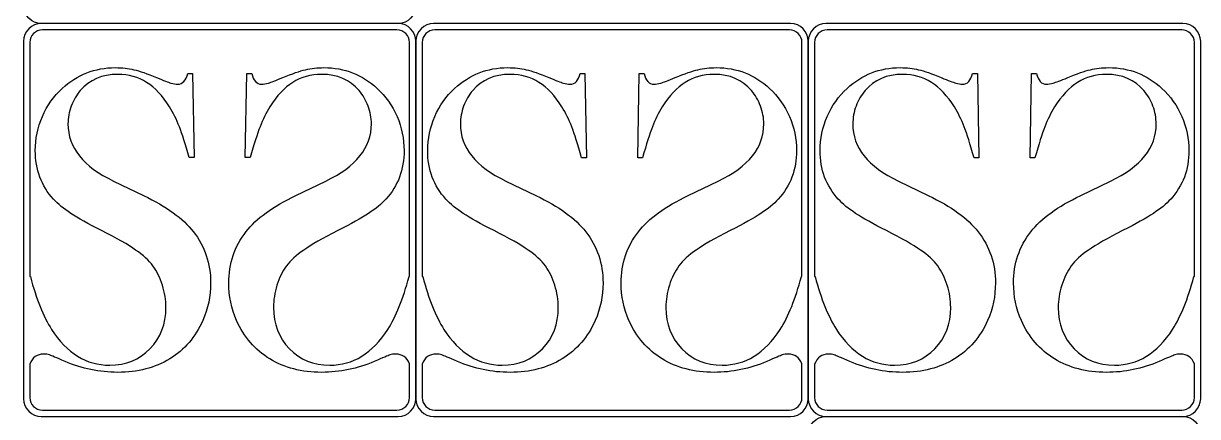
# Model space of a CAD drawing. Header units: centimetres. Extents: x -6 to 6, y -11 to 11.
# Drawn here: x -6 to -0.02, y 3 to 5 of the extents above; entities that cross this region are included whole.
import ezdxf

# ---------------------------------------------------------------- set-up
doc = ezdxf.new("R2010")
doc.units = ezdxf.units.CM
doc.header["$MEASUREMENT"] = 0
doc.layers.add('layer 1', color=7, linetype='Continuous')

msp = doc.modelspace()

# ---------------------------------------------------------------- linework, layer by layer
at = {"layer": 'layer 1', "color": 242}
for points, knots in [([(-5.9094, 5.00013), (-5.9094, 5.00013), (-4.09062, 5.00013), (-4.09062, 5.00013), (-4.09062, 5.00013), (-4.04079, 5.00013), (-4.00001, 5.04092), (-4.00001, 5.09075), (-4.00001, 5.09075), (-4.00001, 5.09075), (-4.00002, 6.90951), (-4.00002, 6.90951), (-4.00002, 6.90951), (-4.00002, 6.95936), (-4.04079, 7.00014), (-4.09062, 7.00014), (-4.09062, 7.00014), (-4.09062, 7.00014), (-5.9094, 7.00014), (-5.9094, 7.00014), (-5.9094, 7.00014), (-5.95924, 7.00014), (-6.00001, 6.95936), (-6.00001, 6.90953), (-6.00001, 6.90953), (-6.00001, 6.90953), (-6.00002, 5.09073), (-6.00002, 5.09073), (-6.00002, 5.09073), (-6.00002, 5.0409), (-5.95923, 5.00014), (-5.9094, 5.00013)], [0, 0, 0, 0, 0.1111111, 0.1111111, 0.1111111, 0.1111111, 0.2222222, 0.2222222, 0.2222222, 0.2222222, 0.3333333, 0.3333333, 0.3333333, 0.3333333, 0.4444444, 0.4444444, 0.4444444, 0.4444444, 0.5555556, 0.5555556, 0.5555556, 0.5555556, 0.6666667, 0.6666667, 0.6666667, 0.6666667, 0.7777778, 0.7777778, 0.7777778, 0.7777778, 1, 1, 1, 1]), ([(-5.9094, 5.00013), (-5.9094, 5.00013), (-4.09062, 5.00013), (-4.09062, 5.00013), (-4.09062, 5.00013), (-4.04079, 5.00013), (-4.00001, 4.95934), (-4.00001, 4.90951), (-4.00001, 4.90951), (-4.00001, 4.90951), (-4.00002, 3.09075), (-4.00002, 3.09075), (-4.00002, 3.09075), (-4.00002, 3.0409), (-4.04079, 3.00012), (-4.09062, 3.00012), (-4.09062, 3.00012), (-4.09062, 3.00012), (-5.9094, 3.00012), (-5.9094, 3.00012), (-5.9094, 3.00012), (-5.95924, 3.00012), (-6.00001, 3.0409), (-6.00001, 3.09073), (-6.00001, 3.09073), (-6.00001, 3.09073), (-6.00002, 4.90953), (-6.00002, 4.90953), (-6.00002, 4.90953), (-6.00002, 4.95936), (-5.95923, 5.00012), (-5.9094, 5.00013)], [0, 0, 0, 0, 0.1111111, 0.1111111, 0.1111111, 0.1111111, 0.2222222, 0.2222222, 0.2222222, 0.2222222, 0.3333333, 0.3333333, 0.3333333, 0.3333333, 0.4444444, 0.4444444, 0.4444444, 0.4444444, 0.5555556, 0.5555556, 0.5555556, 0.5555556, 0.6666667, 0.6666667, 0.6666667, 0.6666667, 0.7777778, 0.7777778, 0.7777778, 0.7777778, 1, 1, 1, 1]), ([(-4.03228, 3.71235), (-4.03228, 3.71235), (-4.03493, 3.71239), (-4.03493, 3.71239), (-4.03493, 3.71239), (-4.06519, 3.59841), (-4.10133, 3.50877), (-4.14302, 3.44311), (-4.14302, 3.44311), (-4.2216, 3.32175), (-4.32045, 3.26125), (-4.43923, 3.26125), (-4.43923, 3.26125), (-4.52223, 3.26127), (-4.59085, 3.28891), (-4.6447, 3.34462), (-4.6447, 3.34462), (-4.69893, 3.39995), (-4.72586, 3.4704), (-4.72586, 3.55562), (-4.72586, 3.55562), (-4.72586, 3.59214), (-4.71996, 3.62976), (-4.70815, 3.66776), (-4.70815, 3.66776), (-4.69599, 3.70612), (-4.68012, 3.73895), (-4.65983, 3.76625), (-4.65983, 3.76625), (-4.63917, 3.79467), (-4.60966, 3.82158), (-4.57166, 3.8474), (-4.57166, 3.8474), (-4.53404, 3.87361), (-4.47613, 3.90643), (-4.39829, 3.9459), (-4.39829, 3.9459), (-4.33006, 3.98058), (-4.27729, 4.00972), (-4.24114, 4.03369), (-4.24114, 4.03369), (-4.20462, 4.0573), (-4.17548, 4.08165), (-4.15298, 4.106), (-4.15298, 4.106), (-4.09102, 4.17388), (-4.06002, 4.2565), (-4.06002, 4.35351), (-4.06002, 4.35351), (-4.06002, 4.41365), (-4.07219, 4.47119), (-4.09617, 4.52689), (-4.09617, 4.52689), (-4.12053, 4.58223), (-4.15409, 4.62981), (-4.19725, 4.66965), (-4.19725, 4.66965), (-4.2736, 4.74012), (-4.36398, 4.77552), (-4.46838, 4.77552), (-4.46838, 4.77552), (-4.50232, 4.77552), (-4.53367, 4.77219), (-4.56244, 4.76519), (-4.56244, 4.76519), (-4.59122, 4.75856), (-4.62995, 4.7449), (-4.6779, 4.72461), (-4.6779, 4.72461), (-4.71405, 4.71024), (-4.7384, 4.701), (-4.75168, 4.69731), (-4.75168, 4.69731), (-4.7646, 4.69327), (-4.77603, 4.69141), (-4.78598, 4.69141), (-4.78598, 4.69141), (-4.81145, 4.69143), (-4.82841, 4.70949), (-4.83689, 4.74638), (-4.83689, 4.74638), (-4.83689, 4.74638), (-4.86161, 4.74639), (-4.86161, 4.74639), (-4.86161, 4.74639), (-4.86161, 4.74639), (-4.86935, 4.31737), (-4.86935, 4.31737), (-4.86935, 4.31737), (-4.86935, 4.31737), (-4.84465, 4.31737), (-4.84465, 4.31737), (-4.84465, 4.31737), (-4.8251, 4.38597), (-4.80848, 4.43835), (-4.79447, 4.47451), (-4.79447, 4.47451), (-4.78045, 4.51105), (-4.76348, 4.54496), (-4.7443, 4.57595), (-4.7443, 4.57595), (-4.70889, 4.63203), (-4.67015, 4.67371), (-4.62737, 4.70063), (-4.62737, 4.70063), (-4.58494, 4.72756), (-4.53588, 4.74121), (-4.48055, 4.74121), (-4.48055, 4.74121), (-4.40014, 4.74121), (-4.33631, 4.71392), (-4.28947, 4.65895), (-4.28947, 4.65895), (-4.26992, 4.63646), (-4.25479, 4.61026), (-4.24336, 4.58001), (-4.24336, 4.58001), (-4.2323, 4.54976), (-4.22675, 4.51951), (-4.22675, 4.48926), (-4.22675, 4.48926), (-4.22675, 4.36865), (-4.30422, 4.27162), (-4.45916, 4.19821), (-4.45916, 4.19821), (-4.45916, 4.19821), (-4.6115, 4.12445), (-4.6115, 4.12445), (-4.6115, 4.12445), (-4.72882, 4.06911), (-4.81328, 4.00787), (-4.8653, 3.94073), (-4.8653, 3.94073), (-4.92433, 3.86549), (-4.95383, 3.77842), (-4.95383, 3.67882), (-4.95383, 3.67882), (-4.95384, 3.61242), (-4.94055, 3.54897), (-4.91399, 3.48848), (-4.91399, 3.48848), (-4.87638, 3.40438), (-4.82029, 3.33909), (-4.74504, 3.29334), (-4.74504, 3.29334), (-4.67016, 3.24761), (-4.58199, 3.22473), (-4.48018, 3.22473), (-4.48018, 3.22473), (-4.38723, 3.22473), (-4.29795, 3.24317), (-4.212, 3.27969), (-4.212, 3.27969), (-4.16738, 3.29925), (-4.14081, 3.31031), (-4.13232, 3.31326), (-4.13232, 3.31326), (-4.12347, 3.31621), (-4.11388, 3.31769), (-4.10281, 3.31769), (-4.10281, 3.31769), (-4.06909, 3.3177), (-4.04534, 3.30092), (-4.03228, 3.26743), (-4.03228, 3.26743), (-4.03228, 3.26743), (-4.03228, 3.09668), (-4.03228, 3.09668), (-4.03228, 3.09668), (-4.03228, 3.06132), (-4.06121, 3.03239), (-4.09657, 3.03239), (-4.09657, 3.03239), (-4.09657, 3.03239), (-5.90346, 3.03241), (-5.90346, 3.03241), (-5.90346, 3.03241), (-5.93881, 3.03241), (-5.96774, 3.06132), (-5.96774, 3.09668), (-5.96774, 3.09668), (-5.96774, 3.09668), (-5.96774, 3.26706), (-5.96774, 3.26706), (-5.96774, 3.26706), (-5.95471, 3.30082), (-5.93093, 3.31769), (-5.89708, 3.31769), (-5.89708, 3.31769), (-5.88602, 3.3177), (-5.87643, 3.31621), (-5.86757, 3.31326), (-5.86757, 3.31326), (-5.85909, 3.31032), (-5.83253, 3.29924), (-5.78789, 3.27969), (-5.78789, 3.27969), (-5.70194, 3.24317), (-5.61267, 3.22473), (-5.51971, 3.22473), (-5.51971, 3.22473), (-5.4179, 3.22473), (-5.32974, 3.2476), (-5.25485, 3.29334), (-5.25485, 3.29334), (-5.17961, 3.33909), (-5.12353, 3.40438), (-5.08591, 3.48848), (-5.08591, 3.48848), (-5.05934, 3.54898), (-5.04606, 3.61242), (-5.04606, 3.67882), (-5.04606, 3.67882), (-5.04607, 3.77843), (-5.07558, 3.86548), (-5.1346, 3.94073), (-5.1346, 3.94073), (-5.18661, 4.00789), (-5.27109, 4.0691), (-5.38839, 4.12444), (-5.38839, 4.12444), (-5.38839, 4.12444), (-5.54074, 4.19823), (-5.54074, 4.19823), (-5.54074, 4.19823), (-5.69567, 4.27163), (-5.77314, 4.36864), (-5.77314, 4.48926), (-5.77314, 4.48926), (-5.77314, 4.51952), (-5.7676, 4.54976), (-5.75654, 4.58001), (-5.75654, 4.58001), (-5.7451, 4.61026), (-5.72997, 4.63645), (-5.71042, 4.65895), (-5.71042, 4.65895), (-5.66359, 4.71393), (-5.59976, 4.74121), (-5.51934, 4.74121), (-5.51934, 4.74121), (-5.46402, 4.74121), (-5.41495, 4.72756), (-5.37253, 4.70063), (-5.37253, 4.70063), (-5.32975, 4.67372), (-5.29101, 4.63202), (-5.25559, 4.57595), (-5.25559, 4.57595), (-5.23641, 4.54498), (-5.21944, 4.51103), (-5.20542, 4.47451), (-5.20542, 4.47451), (-5.19141, 4.43836), (-5.17481, 4.38597), (-5.15526, 4.31737), (-5.15526, 4.31737), (-5.15526, 4.31737), (-5.13054, 4.31737), (-5.13054, 4.31737), (-5.13054, 4.31737), (-5.13054, 4.31737), (-5.13829, 4.74639), (-5.13829, 4.74639), (-5.13829, 4.74639), (-5.13829, 4.74639), (-5.16301, 4.74639), (-5.16301, 4.74639), (-5.16301, 4.74639), (-5.17148, 4.7095), (-5.18845, 4.69141), (-5.21391, 4.69141), (-5.21391, 4.69141), (-5.22387, 4.69143), (-5.2353, 4.69326), (-5.24821, 4.69731), (-5.24821, 4.69731), (-5.26149, 4.70101), (-5.28584, 4.71023), (-5.32199, 4.72461), (-5.32199, 4.72461), (-5.36995, 4.7449), (-5.40868, 4.75855), (-5.43745, 4.76519), (-5.43745, 4.76519), (-5.46622, 4.77221), (-5.49758, 4.77552), (-5.53152, 4.77552), (-5.53152, 4.77552), (-5.63591, 4.77552), (-5.72629, 4.74011), (-5.80265, 4.66965), (-5.80265, 4.66965), (-5.8458, 4.62981), (-5.87937, 4.58222), (-5.90372, 4.52689), (-5.90372, 4.52689), (-5.92771, 4.4712), (-5.93987, 4.41364), (-5.93987, 4.35351), (-5.93987, 4.35351), (-5.93987, 4.25651), (-5.90889, 4.17387), (-5.84691, 4.106), (-5.84691, 4.106), (-5.82441, 4.08167), (-5.79527, 4.0573), (-5.75875, 4.03369), (-5.75875, 4.03369), (-5.7226, 4.00973), (-5.66985, 3.98057), (-5.6016, 3.9459), (-5.6016, 3.9459), (-5.52378, 3.90645), (-5.46586, 3.87359), (-5.42823, 3.8474), (-5.42823, 3.8474), (-5.39024, 3.82159), (-5.36072, 3.79466), (-5.34006, 3.76625), (-5.34006, 3.76625), (-5.31978, 3.73897), (-5.30392, 3.70612), (-5.29174, 3.66776), (-5.29174, 3.66776), (-5.27995, 3.62977), (-5.27404, 3.59214), (-5.27404, 3.55562), (-5.27404, 3.55562), (-5.27404, 3.47042), (-5.30097, 3.39995), (-5.35519, 3.34462), (-5.35519, 3.34462), (-5.40904, 3.28891), (-5.47766, 3.26125), (-5.56066, 3.26125), (-5.56066, 3.26125), (-5.67944, 3.26127), (-5.7783, 3.32174), (-5.85687, 3.44311), (-5.85687, 3.44311), (-5.89857, 3.50878), (-5.9347, 3.59841), (-5.96496, 3.71239), (-5.96496, 3.71239), (-5.96496, 3.71239), (-5.96774, 3.71235), (-5.96774, 3.71235), (-5.96774, 3.71235), (-5.96774, 3.71235), (-5.96774, 4.90358), (-5.96774, 4.90358), (-5.96774, 4.90358), (-5.96774, 4.93894), (-5.93881, 4.96785), (-5.90345, 4.96785), (-5.90345, 4.96785), (-5.90345, 4.96785), (-4.09658, 4.96787), (-4.09658, 4.96787), (-4.09658, 4.96787), (-4.06121, 4.96787), (-4.03228, 4.93892), (-4.03228, 4.90356), (-4.03228, 4.90356), (-4.03228, 4.90356), (-4.03228, 3.71235), (-4.03228, 3.71235)], [0, 0, 0, 0, 0.0107527, 0.0107527, 0.0107527, 0.0107527, 0.0215054, 0.0215054, 0.0215054, 0.0215054, 0.0322581, 0.0322581, 0.0322581, 0.0322581, 0.0430108, 0.0430108, 0.0430108, 0.0430108, 0.0537634, 0.0537634, 0.0537634, 0.0537634, 0.0645161, 0.0645161, 0.0645161, 0.0645161, 0.0752688, 0.0752688, 0.0752688, 0.0752688, 0.0860215, 0.0860215, 0.0860215, 0.0860215, 0.0967742, 0.0967742, 0.0967742, 0.0967742, 0.1075269, 0.1075269, 0.1075269, 0.1075269, 0.1182796, 0.1182796, 0.1182796, 0.1182796, 0.1290323, 0.1290323, 0.1290323, 0.1290323, 0.1397849, 0.1397849, 0.1397849, 0.1397849, 0.1505376, 0.1505376, 0.1505376, 0.1505376, 0.1612903, 0.1612903, 0.1612903, 0.1612903, 0.172043, 0.172043, 0.172043, 0.172043, 0.1827957, 0.1827957, 0.1827957, 0.1827957, 0.1935484, 0.1935484, 0.1935484, 0.1935484, 0.2043011, 0.2043011, 0.2043011, 0.2043011, 0.2150538, 0.2150538, 0.2150538, 0.2150538, 0.2258065, 0.2258065, 0.2258065, 0.2258065, 0.2365591, 0.2365591, 0.2365591, 0.2365591, 0.2473118, 0.2473118, 0.2473118, 0.2473118, 0.2580645, 0.2580645, 0.2580645, 0.2580645, 0.2688172, 0.2688172, 0.2688172, 0.2688172, 0.2795699, 0.2795699, 0.2795699, 0.2795699, 0.2903226, 0.2903226, 0.2903226, 0.2903226, 0.3010753, 0.3010753, 0.3010753, 0.3010753, 0.311828, 0.311828, 0.311828, 0.311828, 0.3225806, 0.3225806, 0.3225806, 0.3225806, 0.3333333, 0.3333333, 0.3333333, 0.3333333, 0.344086, 0.344086, 0.344086, 0.344086, 0.3548387, 0.3548387, 0.3548387, 0.3548387, 0.3655914, 0.3655914, 0.3655914, 0.3655914, 0.3763441, 0.3763441, 0.3763441, 0.3763441, 0.3870968, 0.3870968, 0.3870968, 0.3870968, 0.3978495, 0.3978495, 0.3978495, 0.3978495, 0.4086022, 0.4086022, 0.4086022, 0.4086022, 0.4193548, 0.4193548, 0.4193548, 0.4193548, 0.4301075, 0.4301075, 0.4301075, 0.4301075, 0.4408602, 0.4408602, 0.4408602, 0.4408602, 0.4516129, 0.4516129, 0.4516129, 0.4516129, 0.4623656, 0.4623656, 0.4623656, 0.4623656, 0.4731183, 0.4731183, 0.4731183, 0.4731183, 0.483871, 0.483871, 0.483871, 0.483871, 0.4946237, 0.4946237, 0.4946237, 0.4946237, 0.5053763, 0.5053763, 0.5053763, 0.5053763, 0.516129, 0.516129, 0.516129, 0.516129, 0.5268817, 0.5268817, 0.5268817, 0.5268817, 0.5376344, 0.5376344, 0.5376344, 0.5376344, 0.5483871, 0.5483871, 0.5483871, 0.5483871, 0.5591398, 0.5591398, 0.5591398, 0.5591398, 0.5698925, 0.5698925, 0.5698925, 0.5698925, 0.5806452, 0.5806452, 0.5806452, 0.5806452, 0.5913978, 0.5913978, 0.5913978, 0.5913978, 0.6021505, 0.6021505, 0.6021505, 0.6021505, 0.6129032, 0.6129032, 0.6129032, 0.6129032, 0.6236559, 0.6236559, 0.6236559, 0.6236559, 0.6344086, 0.6344086, 0.6344086, 0.6344086, 0.6451613, 0.6451613, 0.6451613, 0.6451613, 0.655914, 0.655914, 0.655914, 0.655914, 0.6666667, 0.6666667, 0.6666667, 0.6666667, 0.6774194, 0.6774194, 0.6774194, 0.6774194, 0.688172, 0.688172, 0.688172, 0.688172, 0.6989247, 0.6989247, 0.6989247, 0.6989247, 0.7096774, 0.7096774, 0.7096774, 0.7096774, 0.7204301, 0.7204301, 0.7204301, 0.7204301, 0.7311828, 0.7311828, 0.7311828, 0.7311828, 0.7419355, 0.7419355, 0.7419355, 0.7419355, 0.7526882, 0.7526882, 0.7526882, 0.7526882, 0.7634409, 0.7634409, 0.7634409, 0.7634409, 0.7741935, 0.7741935, 0.7741935, 0.7741935, 0.7849462, 0.7849462, 0.7849462, 0.7849462, 0.7956989, 0.7956989, 0.7956989, 0.7956989, 0.8064516, 0.8064516, 0.8064516, 0.8064516, 0.8172043, 0.8172043, 0.8172043, 0.8172043, 0.827957, 0.827957, 0.827957, 0.827957, 0.8387097, 0.8387097, 0.8387097, 0.8387097, 0.8494624, 0.8494624, 0.8494624, 0.8494624, 0.8602151, 0.8602151, 0.8602151, 0.8602151, 0.8709677, 0.8709677, 0.8709677, 0.8709677, 0.8817204, 0.8817204, 0.8817204, 0.8817204, 0.8924731, 0.8924731, 0.8924731, 0.8924731, 0.9032258, 0.9032258, 0.9032258, 0.9032258, 0.9139785, 0.9139785, 0.9139785, 0.9139785, 0.9247312, 0.9247312, 0.9247312, 0.9247312, 0.9354839, 0.9354839, 0.9354839, 0.9354839, 0.9462366, 0.9462366, 0.9462366, 0.9462366, 0.9569892, 0.9569892, 0.9569892, 0.9569892, 0.9677419, 0.9677419, 0.9677419, 0.9677419, 0.9784946, 0.9784946, 0.9784946, 0.9784946, 1, 1, 1, 1]), ([(-3.9094, 5.00011), (-3.9094, 5.00011), (-2.09061, 5.00011), (-2.09061, 5.00011), (-2.09061, 5.00011), (-2.04078, 5.00011), (-2, 4.95932), (-2, 4.90949), (-2, 4.90949), (-2, 4.90949), (-2, 3.09073), (-2, 3.09073), (-2, 3.09073), (-2, 3.04088), (-2.04078, 3.0001), (-2.09061, 3.0001), (-2.09061, 3.0001), (-2.09061, 3.0001), (-3.9094, 3.0001), (-3.9094, 3.0001), (-3.9094, 3.0001), (-3.95923, 3.0001), (-4, 3.04088), (-4, 3.09071), (-4, 3.09071), (-4, 3.09071), (-4.00001, 4.90951), (-4.00001, 4.90951), (-4.00001, 4.90951), (-4.00001, 4.95934), (-3.95922, 5.0001), (-3.9094, 5.00011)], [0, 0, 0, 0, 0.1111111, 0.1111111, 0.1111111, 0.1111111, 0.2222222, 0.2222222, 0.2222222, 0.2222222, 0.3333333, 0.3333333, 0.3333333, 0.3333333, 0.4444444, 0.4444444, 0.4444444, 0.4444444, 0.5555556, 0.5555556, 0.5555556, 0.5555556, 0.6666667, 0.6666667, 0.6666667, 0.6666667, 0.7777778, 0.7777778, 0.7777778, 0.7777778, 1, 1, 1, 1]), ([(-2.03227, 3.71233), (-2.03227, 3.71233), (-2.03492, 3.71237), (-2.03492, 3.71237), (-2.03492, 3.71237), (-2.06518, 3.59839), (-2.10132, 3.50875), (-2.14301, 3.44309), (-2.14301, 3.44309), (-2.2216, 3.32173), (-2.32044, 3.26123), (-2.43922, 3.26123), (-2.43922, 3.26123), (-2.52222, 3.26125), (-2.59084, 3.28889), (-2.64469, 3.3446), (-2.64469, 3.3446), (-2.69892, 3.39993), (-2.72585, 3.47038), (-2.72585, 3.5556), (-2.72585, 3.5556), (-2.72586, 3.59212), (-2.71995, 3.62974), (-2.70814, 3.66774), (-2.70814, 3.66774), (-2.69597, 3.7061), (-2.68011, 3.73893), (-2.65982, 3.76623), (-2.65982, 3.76623), (-2.63916, 3.79465), (-2.60965, 3.82156), (-2.57165, 3.84738), (-2.57165, 3.84738), (-2.53404, 3.87359), (-2.47612, 3.90641), (-2.39828, 3.94588), (-2.39828, 3.94588), (-2.33005, 3.98056), (-2.27728, 4.0097), (-2.24113, 4.03367), (-2.24113, 4.03367), (-2.20461, 4.05728), (-2.17547, 4.08163), (-2.15297, 4.10598), (-2.15297, 4.10598), (-2.09101, 4.17386), (-2.06001, 4.25648), (-2.06001, 4.35349), (-2.06001, 4.35349), (-2.06001, 4.41363), (-2.07218, 4.47117), (-2.09616, 4.52687), (-2.09616, 4.52687), (-2.12051, 4.58221), (-2.15408, 4.62979), (-2.19724, 4.66963), (-2.19724, 4.66963), (-2.2736, 4.7401), (-2.36397, 4.7755), (-2.46837, 4.7755), (-2.46837, 4.7755), (-2.50232, 4.7755), (-2.53366, 4.77217), (-2.56243, 4.76517), (-2.56243, 4.76517), (-2.59122, 4.75854), (-2.62994, 4.74488), (-2.67789, 4.72459), (-2.67789, 4.72459), (-2.71404, 4.71022), (-2.73839, 4.70098), (-2.75167, 4.69729), (-2.75167, 4.69729), (-2.76458, 4.69325), (-2.77602, 4.69139), (-2.78597, 4.69139), (-2.78597, 4.69139), (-2.81143, 4.69141), (-2.8284, 4.70947), (-2.83688, 4.74636), (-2.83688, 4.74636), (-2.83688, 4.74636), (-2.86161, 4.74637), (-2.86161, 4.74637), (-2.86161, 4.74637), (-2.86161, 4.74637), (-2.86935, 4.31735), (-2.86935, 4.31735), (-2.86935, 4.31735), (-2.86935, 4.31735), (-2.84463, 4.31735), (-2.84463, 4.31735), (-2.84463, 4.31735), (-2.82509, 4.38595), (-2.80847, 4.43833), (-2.79446, 4.47449), (-2.79446, 4.47449), (-2.78045, 4.51103), (-2.76347, 4.54494), (-2.74429, 4.57593), (-2.74429, 4.57593), (-2.70888, 4.63201), (-2.67014, 4.67369), (-2.62736, 4.70061), (-2.62736, 4.70061), (-2.58494, 4.72754), (-2.53587, 4.74119), (-2.48054, 4.74119), (-2.48054, 4.74119), (-2.40012, 4.74119), (-2.3363, 4.7139), (-2.28946, 4.65893), (-2.28946, 4.65893), (-2.26992, 4.63644), (-2.25478, 4.61024), (-2.24335, 4.57999), (-2.24335, 4.57999), (-2.23228, 4.54974), (-2.22674, 4.51949), (-2.22674, 4.48924), (-2.22674, 4.48924), (-2.22675, 4.36863), (-2.30421, 4.2716), (-2.45915, 4.19819), (-2.45915, 4.19819), (-2.45915, 4.19819), (-2.6115, 4.12443), (-2.6115, 4.12443), (-2.6115, 4.12443), (-2.72881, 4.06909), (-2.81327, 4.00785), (-2.86529, 3.94071), (-2.86529, 3.94071), (-2.92432, 3.86547), (-2.95382, 3.7784), (-2.95382, 3.6788), (-2.95382, 3.6788), (-2.95382, 3.6124), (-2.94054, 3.54895), (-2.91398, 3.48846), (-2.91398, 3.48846), (-2.87636, 3.40436), (-2.82028, 3.33907), (-2.74503, 3.29332), (-2.74503, 3.29332), (-2.67015, 3.24759), (-2.58198, 3.22471), (-2.48017, 3.22471), (-2.48017, 3.22471), (-2.38721, 3.22471), (-2.29794, 3.24315), (-2.21199, 3.27967), (-2.21199, 3.27967), (-2.16737, 3.29923), (-2.1408, 3.31029), (-2.13231, 3.31324), (-2.13231, 3.31324), (-2.12346, 3.31619), (-2.11387, 3.31767), (-2.1028, 3.31767), (-2.1028, 3.31767), (-2.06908, 3.31768), (-2.04533, 3.3009), (-2.03227, 3.26741), (-2.03227, 3.26741), (-2.03227, 3.26741), (-2.03227, 3.09666), (-2.03227, 3.09666), (-2.03227, 3.09666), (-2.03227, 3.0613), (-2.0612, 3.03237), (-2.09656, 3.03237), (-2.09656, 3.03237), (-2.09656, 3.03237), (-3.90345, 3.03239), (-3.90345, 3.03239), (-3.90345, 3.03239), (-3.93881, 3.03239), (-3.96773, 3.0613), (-3.96773, 3.09666), (-3.96773, 3.09666), (-3.96773, 3.09666), (-3.96774, 3.26704), (-3.96774, 3.26704), (-3.96774, 3.26704), (-3.9547, 3.3008), (-3.93092, 3.31767), (-3.89707, 3.31767), (-3.89707, 3.31767), (-3.886, 3.31768), (-3.87642, 3.31619), (-3.86756, 3.31324), (-3.86756, 3.31324), (-3.85908, 3.3103), (-3.83252, 3.29922), (-3.78788, 3.27967), (-3.78788, 3.27967), (-3.70193, 3.24315), (-3.61266, 3.22471), (-3.5197, 3.22471), (-3.5197, 3.22471), (-3.4179, 3.22471), (-3.32973, 3.24758), (-3.25484, 3.29332), (-3.25484, 3.29332), (-3.1796, 3.33907), (-3.12352, 3.40436), (-3.0859, 3.48846), (-3.0859, 3.48846), (-3.05933, 3.54896), (-3.04605, 3.6124), (-3.04605, 3.6788), (-3.04605, 3.6788), (-3.04606, 3.77841), (-3.07557, 3.86546), (-3.13459, 3.94071), (-3.13459, 3.94071), (-3.1866, 4.00787), (-3.27108, 4.06908), (-3.38838, 4.12442), (-3.38838, 4.12442), (-3.38838, 4.12442), (-3.54073, 4.19821), (-3.54073, 4.19821), (-3.54073, 4.19821), (-3.69566, 4.27161), (-3.77313, 4.36862), (-3.77313, 4.48924), (-3.77313, 4.48924), (-3.77313, 4.5195), (-3.76759, 4.54974), (-3.75653, 4.57999), (-3.75653, 4.57999), (-3.74509, 4.61024), (-3.72996, 4.63643), (-3.71041, 4.65893), (-3.71041, 4.65893), (-3.66357, 4.71391), (-3.59975, 4.74119), (-3.51933, 4.74119), (-3.51933, 4.74119), (-3.46401, 4.74119), (-3.41494, 4.72754), (-3.37252, 4.70061), (-3.37252, 4.70061), (-3.32973, 4.6737), (-3.291, 4.632), (-3.25558, 4.57593), (-3.25558, 4.57593), (-3.23641, 4.54496), (-3.21943, 4.51101), (-3.20541, 4.47449), (-3.20541, 4.47449), (-3.1914, 4.43834), (-3.1748, 4.38595), (-3.15525, 4.31735), (-3.15525, 4.31735), (-3.15525, 4.31735), (-3.13053, 4.31735), (-3.13053, 4.31735), (-3.13053, 4.31735), (-3.13053, 4.31735), (-3.13828, 4.74637), (-3.13828, 4.74637), (-3.13828, 4.74637), (-3.13828, 4.74637), (-3.163, 4.74637), (-3.163, 4.74637), (-3.163, 4.74637), (-3.17147, 4.70948), (-3.18844, 4.69139), (-3.2139, 4.69139), (-3.2139, 4.69139), (-3.22386, 4.69141), (-3.23529, 4.69324), (-3.2482, 4.69729), (-3.2482, 4.69729), (-3.26148, 4.70099), (-3.28583, 4.71021), (-3.32198, 4.72459), (-3.32198, 4.72459), (-3.36994, 4.74488), (-3.40867, 4.75853), (-3.43744, 4.76517), (-3.43744, 4.76517), (-3.46622, 4.77219), (-3.49757, 4.7755), (-3.53151, 4.7755), (-3.53151, 4.7755), (-3.6359, 4.7755), (-3.72628, 4.74009), (-3.80264, 4.66963), (-3.80264, 4.66963), (-3.84579, 4.62979), (-3.87936, 4.5822), (-3.90371, 4.52687), (-3.90371, 4.52687), (-3.9277, 4.47118), (-3.93986, 4.41362), (-3.93986, 4.35349), (-3.93986, 4.35349), (-3.93987, 4.25649), (-3.90888, 4.17385), (-3.8469, 4.10598), (-3.8469, 4.10598), (-3.82441, 4.08165), (-3.79526, 4.05728), (-3.75874, 4.03367), (-3.75874, 4.03367), (-3.72259, 4.00971), (-3.66984, 3.98055), (-3.60159, 3.94588), (-3.60159, 3.94588), (-3.52377, 3.90643), (-3.46585, 3.87357), (-3.42822, 3.84738), (-3.42822, 3.84738), (-3.39023, 3.82157), (-3.36071, 3.79464), (-3.34005, 3.76623), (-3.34005, 3.76623), (-3.31977, 3.73895), (-3.30391, 3.7061), (-3.29173, 3.66774), (-3.29173, 3.66774), (-3.27994, 3.62975), (-3.27403, 3.59212), (-3.27403, 3.5556), (-3.27403, 3.5556), (-3.27403, 3.4704), (-3.30096, 3.39993), (-3.35518, 3.3446), (-3.35518, 3.3446), (-3.40904, 3.28889), (-3.47765, 3.26123), (-3.56065, 3.26123), (-3.56065, 3.26123), (-3.67943, 3.26125), (-3.77829, 3.32172), (-3.85686, 3.44309), (-3.85686, 3.44309), (-3.89855, 3.50876), (-3.93469, 3.59839), (-3.96495, 3.71237), (-3.96495, 3.71237), (-3.96495, 3.71237), (-3.96774, 3.71233), (-3.96774, 3.71233), (-3.96774, 3.71233), (-3.96774, 3.71233), (-3.96774, 4.90356), (-3.96774, 4.90356), (-3.96774, 4.90356), (-3.96774, 4.93892), (-3.9388, 4.96783), (-3.90344, 4.96783), (-3.90344, 4.96783), (-3.90344, 4.96783), (-2.09656, 4.96785), (-2.09656, 4.96785), (-2.09656, 4.96785), (-2.0612, 4.96785), (-2.03227, 4.9389), (-2.03227, 4.90354), (-2.03227, 4.90354), (-2.03227, 4.90354), (-2.03227, 3.71233), (-2.03227, 3.71233)], [0, 0, 0, 0, 0.0107527, 0.0107527, 0.0107527, 0.0107527, 0.0215054, 0.0215054, 0.0215054, 0.0215054, 0.0322581, 0.0322581, 0.0322581, 0.0322581, 0.0430108, 0.0430108, 0.0430108, 0.0430108, 0.0537634, 0.0537634, 0.0537634, 0.0537634, 0.0645161, 0.0645161, 0.0645161, 0.0645161, 0.0752688, 0.0752688, 0.0752688, 0.0752688, 0.0860215, 0.0860215, 0.0860215, 0.0860215, 0.0967742, 0.0967742, 0.0967742, 0.0967742, 0.1075269, 0.1075269, 0.1075269, 0.1075269, 0.1182796, 0.1182796, 0.1182796, 0.1182796, 0.1290323, 0.1290323, 0.1290323, 0.1290323, 0.1397849, 0.1397849, 0.1397849, 0.1397849, 0.1505376, 0.1505376, 0.1505376, 0.1505376, 0.1612903, 0.1612903, 0.1612903, 0.1612903, 0.172043, 0.172043, 0.172043, 0.172043, 0.1827957, 0.1827957, 0.1827957, 0.1827957, 0.1935484, 0.1935484, 0.1935484, 0.1935484, 0.2043011, 0.2043011, 0.2043011, 0.2043011, 0.2150538, 0.2150538, 0.2150538, 0.2150538, 0.2258065, 0.2258065, 0.2258065, 0.2258065, 0.2365591, 0.2365591, 0.2365591, 0.2365591, 0.2473118, 0.2473118, 0.2473118, 0.2473118, 0.2580645, 0.2580645, 0.2580645, 0.2580645, 0.2688172, 0.2688172, 0.2688172, 0.2688172, 0.2795699, 0.2795699, 0.2795699, 0.2795699, 0.2903226, 0.2903226, 0.2903226, 0.2903226, 0.3010753, 0.3010753, 0.3010753, 0.3010753, 0.311828, 0.311828, 0.311828, 0.311828, 0.3225806, 0.3225806, 0.3225806, 0.3225806, 0.3333333, 0.3333333, 0.3333333, 0.3333333, 0.344086, 0.344086, 0.344086, 0.344086, 0.3548387, 0.3548387, 0.3548387, 0.3548387, 0.3655914, 0.3655914, 0.3655914, 0.3655914, 0.3763441, 0.3763441, 0.3763441, 0.3763441, 0.3870968, 0.3870968, 0.3870968, 0.3870968, 0.3978495, 0.3978495, 0.3978495, 0.3978495, 0.4086022, 0.4086022, 0.4086022, 0.4086022, 0.4193548, 0.4193548, 0.4193548, 0.4193548, 0.4301075, 0.4301075, 0.4301075, 0.4301075, 0.4408602, 0.4408602, 0.4408602, 0.4408602, 0.4516129, 0.4516129, 0.4516129, 0.4516129, 0.4623656, 0.4623656, 0.4623656, 0.4623656, 0.4731183, 0.4731183, 0.4731183, 0.4731183, 0.483871, 0.483871, 0.483871, 0.483871, 0.4946237, 0.4946237, 0.4946237, 0.4946237, 0.5053763, 0.5053763, 0.5053763, 0.5053763, 0.516129, 0.516129, 0.516129, 0.516129, 0.5268817, 0.5268817, 0.5268817, 0.5268817, 0.5376344, 0.5376344, 0.5376344, 0.5376344, 0.5483871, 0.5483871, 0.5483871, 0.5483871, 0.5591398, 0.5591398, 0.5591398, 0.5591398, 0.5698925, 0.5698925, 0.5698925, 0.5698925, 0.5806452, 0.5806452, 0.5806452, 0.5806452, 0.5913978, 0.5913978, 0.5913978, 0.5913978, 0.6021505, 0.6021505, 0.6021505, 0.6021505, 0.6129032, 0.6129032, 0.6129032, 0.6129032, 0.6236559, 0.6236559, 0.6236559, 0.6236559, 0.6344086, 0.6344086, 0.6344086, 0.6344086, 0.6451613, 0.6451613, 0.6451613, 0.6451613, 0.655914, 0.655914, 0.655914, 0.655914, 0.6666667, 0.6666667, 0.6666667, 0.6666667, 0.6774194, 0.6774194, 0.6774194, 0.6774194, 0.688172, 0.688172, 0.688172, 0.688172, 0.6989247, 0.6989247, 0.6989247, 0.6989247, 0.7096774, 0.7096774, 0.7096774, 0.7096774, 0.7204301, 0.7204301, 0.7204301, 0.7204301, 0.7311828, 0.7311828, 0.7311828, 0.7311828, 0.7419355, 0.7419355, 0.7419355, 0.7419355, 0.7526882, 0.7526882, 0.7526882, 0.7526882, 0.7634409, 0.7634409, 0.7634409, 0.7634409, 0.7741935, 0.7741935, 0.7741935, 0.7741935, 0.7849462, 0.7849462, 0.7849462, 0.7849462, 0.7956989, 0.7956989, 0.7956989, 0.7956989, 0.8064516, 0.8064516, 0.8064516, 0.8064516, 0.8172043, 0.8172043, 0.8172043, 0.8172043, 0.827957, 0.827957, 0.827957, 0.827957, 0.8387097, 0.8387097, 0.8387097, 0.8387097, 0.8494624, 0.8494624, 0.8494624, 0.8494624, 0.8602151, 0.8602151, 0.8602151, 0.8602151, 0.8709677, 0.8709677, 0.8709677, 0.8709677, 0.8817204, 0.8817204, 0.8817204, 0.8817204, 0.8924731, 0.8924731, 0.8924731, 0.8924731, 0.9032258, 0.9032258, 0.9032258, 0.9032258, 0.9139785, 0.9139785, 0.9139785, 0.9139785, 0.9247312, 0.9247312, 0.9247312, 0.9247312, 0.9354839, 0.9354839, 0.9354839, 0.9354839, 0.9462366, 0.9462366, 0.9462366, 0.9462366, 0.9569892, 0.9569892, 0.9569892, 0.9569892, 0.9677419, 0.9677419, 0.9677419, 0.9677419, 0.9784946, 0.9784946, 0.9784946, 0.9784946, 1, 1, 1, 1]), ([(-1.90939, 5.00009), (-1.90939, 5.00009), (-0.09061, 5.00009), (-0.09061, 5.00009), (-0.09061, 5.00009), (-0.04078, 5.00009), (0, 4.9593), (0, 4.90947), (0, 4.90947), (0, 4.90947), (0, 3.09071), (0, 3.09071), (0, 3.09071), (0, 3.04086), (-0.04078, 3.00008), (-0.09061, 3.00008), (-0.09061, 3.00008), (-0.09061, 3.00008), (-1.90939, 3.00008), (-1.90939, 3.00008), (-1.90939, 3.00008), (-1.95922, 3.00008), (-2, 3.04086), (-2, 3.09069), (-2, 3.09069), (-2, 3.09069), (-2, 4.90949), (-2, 4.90949), (-2, 4.90949), (-2, 4.95932), (-1.95922, 5.00008), (-1.90939, 5.00009)], [0, 0, 0, 0, 0.1111111, 0.1111111, 0.1111111, 0.1111111, 0.2222222, 0.2222222, 0.2222222, 0.2222222, 0.3333333, 0.3333333, 0.3333333, 0.3333333, 0.4444444, 0.4444444, 0.4444444, 0.4444444, 0.5555556, 0.5555556, 0.5555556, 0.5555556, 0.6666667, 0.6666667, 0.6666667, 0.6666667, 0.7777778, 0.7777778, 0.7777778, 0.7777778, 1, 1, 1, 1]), ([(-0.03227, 3.71231), (-0.03227, 3.71231), (-0.03492, 3.71235), (-0.03492, 3.71235), (-0.03492, 3.71235), (-0.06518, 3.59837), (-0.10132, 3.50873), (-0.14301, 3.44307), (-0.14301, 3.44307), (-0.22159, 3.32171), (-0.32044, 3.26121), (-0.43922, 3.26121), (-0.43922, 3.26121), (-0.52222, 3.26123), (-0.59084, 3.28887), (-0.64469, 3.34458), (-0.64469, 3.34458), (-0.69892, 3.39991), (-0.72585, 3.47036), (-0.72585, 3.55558), (-0.72585, 3.55558), (-0.72585, 3.5921), (-0.71995, 3.62972), (-0.70814, 3.66772), (-0.70814, 3.66772), (-0.69597, 3.70608), (-0.68011, 3.73891), (-0.65982, 3.76621), (-0.65982, 3.76621), (-0.63916, 3.79463), (-0.60965, 3.82154), (-0.57165, 3.84736), (-0.57165, 3.84736), (-0.53403, 3.87357), (-0.47612, 3.90639), (-0.39828, 3.94586), (-0.39828, 3.94586), (-0.33004, 3.98054), (-0.27728, 4.00968), (-0.24113, 4.03365), (-0.24113, 4.03365), (-0.20461, 4.05726), (-0.17547, 4.08161), (-0.15297, 4.10596), (-0.15297, 4.10596), (-0.091, 4.17384), (-0.06001, 4.25646), (-0.06001, 4.35347), (-0.06001, 4.35347), (-0.06001, 4.41361), (-0.07218, 4.47115), (-0.09616, 4.52685), (-0.09616, 4.52685), (-0.12051, 4.58219), (-0.15408, 4.62977), (-0.19724, 4.66961), (-0.19724, 4.66961), (-0.27359, 4.74008), (-0.36397, 4.77548), (-0.46837, 4.77548), (-0.46837, 4.77548), (-0.50231, 4.77548), (-0.53366, 4.77215), (-0.56243, 4.76515), (-0.56243, 4.76515), (-0.59121, 4.75852), (-0.62994, 4.74486), (-0.67789, 4.72457), (-0.67789, 4.72457), (-0.71404, 4.7102), (-0.73839, 4.70096), (-0.75167, 4.69727), (-0.75167, 4.69727), (-0.76458, 4.69323), (-0.77602, 4.69137), (-0.78597, 4.69137), (-0.78597, 4.69137), (-0.81143, 4.69139), (-0.8284, 4.70945), (-0.83688, 4.74634), (-0.83688, 4.74634), (-0.83688, 4.74634), (-0.8616, 4.74635), (-0.8616, 4.74635), (-0.8616, 4.74635), (-0.8616, 4.74635), (-0.86934, 4.31733), (-0.86934, 4.31733), (-0.86934, 4.31733), (-0.86934, 4.31733), (-0.84463, 4.31733), (-0.84463, 4.31733), (-0.84463, 4.31733), (-0.82508, 4.38593), (-0.80847, 4.43831), (-0.79446, 4.47447), (-0.79446, 4.47447), (-0.78044, 4.51101), (-0.76347, 4.54492), (-0.74429, 4.57591), (-0.74429, 4.57591), (-0.70888, 4.63199), (-0.67014, 4.67367), (-0.62736, 4.70059), (-0.62736, 4.70059), (-0.58493, 4.72752), (-0.53587, 4.74117), (-0.48054, 4.74117), (-0.48054, 4.74117), (-0.40012, 4.74117), (-0.3363, 4.71388), (-0.28946, 4.65891), (-0.28946, 4.65891), (-0.26991, 4.63642), (-0.25478, 4.61022), (-0.24335, 4.57997), (-0.24335, 4.57997), (-0.23228, 4.54972), (-0.22674, 4.51947), (-0.22674, 4.48922), (-0.22674, 4.48922), (-0.22674, 4.36861), (-0.30421, 4.27158), (-0.45915, 4.19817), (-0.45915, 4.19817), (-0.45915, 4.19817), (-0.61149, 4.12441), (-0.61149, 4.12441), (-0.61149, 4.12441), (-0.7288, 4.06907), (-0.81327, 4.00783), (-0.86529, 3.94069), (-0.86529, 3.94069), (-0.92431, 3.86545), (-0.95382, 3.77838), (-0.95382, 3.67878), (-0.95382, 3.67878), (-0.95382, 3.61238), (-0.94054, 3.54893), (-0.91398, 3.48844), (-0.91398, 3.48844), (-0.87636, 3.40434), (-0.82028, 3.33905), (-0.74503, 3.2933), (-0.74503, 3.2933), (-0.67014, 3.24757), (-0.58198, 3.22469), (-0.48017, 3.22469), (-0.48017, 3.22469), (-0.38721, 3.22469), (-0.29794, 3.24313), (-0.21199, 3.27965), (-0.21199, 3.27965), (-0.16736, 3.29921), (-0.1408, 3.31027), (-0.13231, 3.31322), (-0.13231, 3.31322), (-0.12346, 3.31617), (-0.11387, 3.31765), (-0.1028, 3.31765), (-0.1028, 3.31765), (-0.06908, 3.31766), (-0.04533, 3.30088), (-0.03227, 3.26739), (-0.03227, 3.26739), (-0.03227, 3.26739), (-0.03227, 3.09664), (-0.03227, 3.09664), (-0.03227, 3.09664), (-0.03227, 3.06128), (-0.0612, 3.03235), (-0.09656, 3.03235), (-0.09656, 3.03235), (-0.09656, 3.03235), (-1.90344, 3.03237), (-1.90344, 3.03237), (-1.90344, 3.03237), (-1.9388, 3.03237), (-1.96773, 3.06128), (-1.96773, 3.09664), (-1.96773, 3.09664), (-1.96773, 3.09664), (-1.96773, 3.26702), (-1.96773, 3.26702), (-1.96773, 3.26702), (-1.95471, 3.30078), (-1.93092, 3.31765), (-1.89707, 3.31765), (-1.89707, 3.31765), (-1.886, 3.31766), (-1.87642, 3.31617), (-1.86756, 3.31322), (-1.86756, 3.31322), (-1.85907, 3.31028), (-1.83252, 3.2992), (-1.78788, 3.27965), (-1.78788, 3.27965), (-1.70193, 3.24313), (-1.61266, 3.22469), (-1.5197, 3.22469), (-1.5197, 3.22469), (-1.41789, 3.22469), (-1.32973, 3.24756), (-1.25484, 3.2933), (-1.25484, 3.2933), (-1.17959, 3.33905), (-1.12352, 3.40434), (-1.0859, 3.48844), (-1.0859, 3.48844), (-1.05933, 3.54894), (-1.04605, 3.61238), (-1.04605, 3.67878), (-1.04605, 3.67878), (-1.04605, 3.77839), (-1.07557, 3.86544), (-1.13459, 3.94069), (-1.13459, 3.94069), (-1.1866, 4.00785), (-1.27108, 4.06906), (-1.38838, 4.1244), (-1.38838, 4.1244), (-1.38838, 4.1244), (-1.54073, 4.19819), (-1.54073, 4.19819), (-1.54073, 4.19819), (-1.69566, 4.27159), (-1.77313, 4.3686), (-1.77313, 4.48922), (-1.77313, 4.48922), (-1.77313, 4.51948), (-1.76759, 4.54972), (-1.75653, 4.57997), (-1.75653, 4.57997), (-1.74509, 4.61022), (-1.72996, 4.63641), (-1.71041, 4.65891), (-1.71041, 4.65891), (-1.66357, 4.71389), (-1.59975, 4.74117), (-1.51933, 4.74117), (-1.51933, 4.74117), (-1.464, 4.74117), (-1.41494, 4.72752), (-1.37252, 4.70059), (-1.37252, 4.70059), (-1.32973, 4.67368), (-1.291, 4.63198), (-1.25558, 4.57591), (-1.25558, 4.57591), (-1.2364, 4.54494), (-1.21943, 4.51099), (-1.20541, 4.47447), (-1.20541, 4.47447), (-1.1914, 4.43832), (-1.1748, 4.38593), (-1.15525, 4.31733), (-1.15525, 4.31733), (-1.15525, 4.31733), (-1.13054, 4.31733), (-1.13054, 4.31733), (-1.13054, 4.31733), (-1.13054, 4.31733), (-1.13828, 4.74635), (-1.13828, 4.74635), (-1.13828, 4.74635), (-1.13828, 4.74635), (-1.16299, 4.74635), (-1.16299, 4.74635), (-1.16299, 4.74635), (-1.17147, 4.70946), (-1.18844, 4.69137), (-1.2139, 4.69137), (-1.2139, 4.69137), (-1.22386, 4.69139), (-1.23529, 4.69322), (-1.2482, 4.69727), (-1.2482, 4.69727), (-1.26148, 4.70097), (-1.28583, 4.71019), (-1.32198, 4.72457), (-1.32198, 4.72457), (-1.36994, 4.74486), (-1.40867, 4.75851), (-1.43744, 4.76515), (-1.43744, 4.76515), (-1.46621, 4.77217), (-1.49757, 4.77548), (-1.53151, 4.77548), (-1.53151, 4.77548), (-1.6359, 4.77548), (-1.72628, 4.74007), (-1.80264, 4.66961), (-1.80264, 4.66961), (-1.84579, 4.62977), (-1.87936, 4.58218), (-1.90371, 4.52685), (-1.90371, 4.52685), (-1.92769, 4.47116), (-1.93986, 4.4136), (-1.93986, 4.35347), (-1.93986, 4.35347), (-1.93986, 4.25647), (-1.90888, 4.17383), (-1.8469, 4.10596), (-1.8469, 4.10596), (-1.8244, 4.08163), (-1.79526, 4.05726), (-1.75874, 4.03365), (-1.75874, 4.03365), (-1.72259, 4.00969), (-1.66984, 3.98053), (-1.60159, 3.94586), (-1.60159, 3.94586), (-1.52376, 3.90641), (-1.46585, 3.87355), (-1.42822, 3.84736), (-1.42822, 3.84736), (-1.39022, 3.82155), (-1.36071, 3.79462), (-1.34005, 3.76621), (-1.34005, 3.76621), (-1.31977, 3.73893), (-1.30391, 3.70608), (-1.29173, 3.66772), (-1.29173, 3.66772), (-1.27993, 3.62973), (-1.27403, 3.5921), (-1.27403, 3.55558), (-1.27403, 3.55558), (-1.27403, 3.47038), (-1.30096, 3.39991), (-1.35518, 3.34458), (-1.35518, 3.34458), (-1.40903, 3.28887), (-1.47765, 3.26121), (-1.56065, 3.26121), (-1.56065, 3.26121), (-1.67943, 3.26123), (-1.77829, 3.3217), (-1.85686, 3.44307), (-1.85686, 3.44307), (-1.89855, 3.50874), (-1.93469, 3.59837), (-1.96495, 3.71235), (-1.96495, 3.71235), (-1.96495, 3.71235), (-1.96773, 3.71231), (-1.96773, 3.71231), (-1.96773, 3.71231), (-1.96773, 3.71231), (-1.96773, 4.90354), (-1.96773, 4.90354), (-1.96773, 4.90354), (-1.96773, 4.9389), (-1.9388, 4.96781), (-1.90344, 4.96781), (-1.90344, 4.96781), (-1.90344, 4.96781), (-0.09656, 4.96783), (-0.09656, 4.96783), (-0.09656, 4.96783), (-0.0612, 4.96783), (-0.03227, 4.93888), (-0.03227, 4.90352), (-0.03227, 4.90352), (-0.03227, 4.90352), (-0.03227, 3.71231), (-0.03227, 3.71231)], [0, 0, 0, 0, 0.0107527, 0.0107527, 0.0107527, 0.0107527, 0.0215054, 0.0215054, 0.0215054, 0.0215054, 0.0322581, 0.0322581, 0.0322581, 0.0322581, 0.0430108, 0.0430108, 0.0430108, 0.0430108, 0.0537634, 0.0537634, 0.0537634, 0.0537634, 0.0645161, 0.0645161, 0.0645161, 0.0645161, 0.0752688, 0.0752688, 0.0752688, 0.0752688, 0.0860215, 0.0860215, 0.0860215, 0.0860215, 0.0967742, 0.0967742, 0.0967742, 0.0967742, 0.1075269, 0.1075269, 0.1075269, 0.1075269, 0.1182796, 0.1182796, 0.1182796, 0.1182796, 0.1290323, 0.1290323, 0.1290323, 0.1290323, 0.1397849, 0.1397849, 0.1397849, 0.1397849, 0.1505376, 0.1505376, 0.1505376, 0.1505376, 0.1612903, 0.1612903, 0.1612903, 0.1612903, 0.172043, 0.172043, 0.172043, 0.172043, 0.1827957, 0.1827957, 0.1827957, 0.1827957, 0.1935484, 0.1935484, 0.1935484, 0.1935484, 0.2043011, 0.2043011, 0.2043011, 0.2043011, 0.2150538, 0.2150538, 0.2150538, 0.2150538, 0.2258065, 0.2258065, 0.2258065, 0.2258065, 0.2365591, 0.2365591, 0.2365591, 0.2365591, 0.2473118, 0.2473118, 0.2473118, 0.2473118, 0.2580645, 0.2580645, 0.2580645, 0.2580645, 0.2688172, 0.2688172, 0.2688172, 0.2688172, 0.2795699, 0.2795699, 0.2795699, 0.2795699, 0.2903226, 0.2903226, 0.2903226, 0.2903226, 0.3010753, 0.3010753, 0.3010753, 0.3010753, 0.311828, 0.311828, 0.311828, 0.311828, 0.3225806, 0.3225806, 0.3225806, 0.3225806, 0.3333333, 0.3333333, 0.3333333, 0.3333333, 0.344086, 0.344086, 0.344086, 0.344086, 0.3548387, 0.3548387, 0.3548387, 0.3548387, 0.3655914, 0.3655914, 0.3655914, 0.3655914, 0.3763441, 0.3763441, 0.3763441, 0.3763441, 0.3870968, 0.3870968, 0.3870968, 0.3870968, 0.3978495, 0.3978495, 0.3978495, 0.3978495, 0.4086022, 0.4086022, 0.4086022, 0.4086022, 0.4193548, 0.4193548, 0.4193548, 0.4193548, 0.4301075, 0.4301075, 0.4301075, 0.4301075, 0.4408602, 0.4408602, 0.4408602, 0.4408602, 0.4516129, 0.4516129, 0.4516129, 0.4516129, 0.4623656, 0.4623656, 0.4623656, 0.4623656, 0.4731183, 0.4731183, 0.4731183, 0.4731183, 0.483871, 0.483871, 0.483871, 0.483871, 0.4946237, 0.4946237, 0.4946237, 0.4946237, 0.5053763, 0.5053763, 0.5053763, 0.5053763, 0.516129, 0.516129, 0.516129, 0.516129, 0.5268817, 0.5268817, 0.5268817, 0.5268817, 0.5376344, 0.5376344, 0.5376344, 0.5376344, 0.5483871, 0.5483871, 0.5483871, 0.5483871, 0.5591398, 0.5591398, 0.5591398, 0.5591398, 0.5698925, 0.5698925, 0.5698925, 0.5698925, 0.5806452, 0.5806452, 0.5806452, 0.5806452, 0.5913978, 0.5913978, 0.5913978, 0.5913978, 0.6021505, 0.6021505, 0.6021505, 0.6021505, 0.6129032, 0.6129032, 0.6129032, 0.6129032, 0.6236559, 0.6236559, 0.6236559, 0.6236559, 0.6344086, 0.6344086, 0.6344086, 0.6344086, 0.6451613, 0.6451613, 0.6451613, 0.6451613, 0.655914, 0.655914, 0.655914, 0.655914, 0.6666667, 0.6666667, 0.6666667, 0.6666667, 0.6774194, 0.6774194, 0.6774194, 0.6774194, 0.688172, 0.688172, 0.688172, 0.688172, 0.6989247, 0.6989247, 0.6989247, 0.6989247, 0.7096774, 0.7096774, 0.7096774, 0.7096774, 0.7204301, 0.7204301, 0.7204301, 0.7204301, 0.7311828, 0.7311828, 0.7311828, 0.7311828, 0.7419355, 0.7419355, 0.7419355, 0.7419355, 0.7526882, 0.7526882, 0.7526882, 0.7526882, 0.7634409, 0.7634409, 0.7634409, 0.7634409, 0.7741935, 0.7741935, 0.7741935, 0.7741935, 0.7849462, 0.7849462, 0.7849462, 0.7849462, 0.7956989, 0.7956989, 0.7956989, 0.7956989, 0.8064516, 0.8064516, 0.8064516, 0.8064516, 0.8172043, 0.8172043, 0.8172043, 0.8172043, 0.827957, 0.827957, 0.827957, 0.827957, 0.8387097, 0.8387097, 0.8387097, 0.8387097, 0.8494624, 0.8494624, 0.8494624, 0.8494624, 0.8602151, 0.8602151, 0.8602151, 0.8602151, 0.8709677, 0.8709677, 0.8709677, 0.8709677, 0.8817204, 0.8817204, 0.8817204, 0.8817204, 0.8924731, 0.8924731, 0.8924731, 0.8924731, 0.9032258, 0.9032258, 0.9032258, 0.9032258, 0.9139785, 0.9139785, 0.9139785, 0.9139785, 0.9247312, 0.9247312, 0.9247312, 0.9247312, 0.9354839, 0.9354839, 0.9354839, 0.9354839, 0.9462366, 0.9462366, 0.9462366, 0.9462366, 0.9569892, 0.9569892, 0.9569892, 0.9569892, 0.9677419, 0.9677419, 0.9677419, 0.9677419, 0.9784946, 0.9784946, 0.9784946, 0.9784946, 1, 1, 1, 1]), ([(-1.90939, 1.00007), (-1.90939, 1.00007), (-0.09061, 1.00007), (-0.09061, 1.00007), (-0.09061, 1.00007), (-0.04078, 1.00007), (0, 1.04086), (0, 1.09069), (0, 1.09069), (0, 1.09069), (0, 2.90945), (0, 2.90945), (0, 2.90945), (0, 2.9593), (-0.04078, 3.00008), (-0.09061, 3.00008), (-0.09061, 3.00008), (-0.09061, 3.00008), (-1.90939, 3.00008), (-1.90939, 3.00008), (-1.90939, 3.00008), (-1.95922, 3.00008), (-2, 2.9593), (-2, 2.90947), (-2, 2.90947), (-2, 2.90947), (-2, 1.09067), (-2, 1.09067), (-2, 1.09067), (-2, 1.04084), (-1.95922, 1.00008), (-1.90939, 1.00007)], [0, 0, 0, 0, 0.1111111, 0.1111111, 0.1111111, 0.1111111, 0.2222222, 0.2222222, 0.2222222, 0.2222222, 0.3333333, 0.3333333, 0.3333333, 0.3333333, 0.4444444, 0.4444444, 0.4444444, 0.4444444, 0.5555556, 0.5555556, 0.5555556, 0.5555556, 0.6666667, 0.6666667, 0.6666667, 0.6666667, 0.7777778, 0.7777778, 0.7777778, 0.7777778, 1, 1, 1, 1])]:
    msp.add_open_spline(points, degree=3, knots=knots, dxfattribs=at)

doc.saveas('drawing.dxf')
